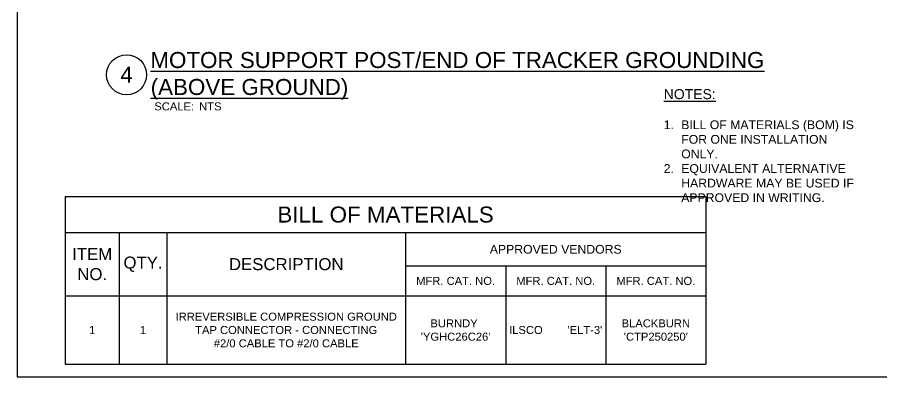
# Model space of a CAD drawing. Header units: feet. Extents: x 0.3 to 98.5, y -18.6 to 31.5.
# Drawn here: x 45.09 to 55.89, y -12.81 to -8.32 of the extents above; entities that cross this region are included whole.
import ezdxf
from ezdxf.enums import TextEntityAlignment as Align

# ---------------------------------------------------------------- set-up
doc = ezdxf.new("R2010")
doc.units = ezdxf.units.FT
doc.header["$MEASUREMENT"] = 0
doc.layers.add('G-ANNO-TEXT', color=1, linetype='Continuous')
doc.layers.add('G-ANNO-TEXT @ 1', color=1, linetype='Continuous')
doc.layers.add('G-NPLT', color=67, linetype='Continuous', plot=False)
doc.styles.add('NEI-A', font='arial.ttf')

# ---------------------------------------------------------------- blocks, each defined once
blk = doc.blocks.new('DETAIL_TITLE')
blk.add_circle((0.592, -0.513), 0.25)
at = {"style": 'NEI-A'}
blk.add_attdef('DETAIL_TITLE_001', (0.91, -0.485), '', height=0.2, dxfattribs=at)
at = {"style": 'NEI-A', "flags": 8}
blk.add_attdef('#', text='', height=0.2, dxfattribs=at).set_placement((0.592, -0.511), align=Align.MIDDLE_CENTER)
at = {"style": 'NEI-A'}
for tag, p in [('SCALE:', (0.939, -0.738)), ('1"_=_', (1.547, -0.738))]:
    blk.add_attdef(tag, text='', height=0.1, dxfattribs=at).set_placement(p, align=Align.BOTTOM_LEFT)
blk = doc.blocks.new('*T39')
at = {"layer": 'G-ANNO-TEXT', "color": 0, "linetype": 'ByBlock', "lineweight": -2, "transparency": 16777216}
for p, q in [((0, 0), (8, 0)), ((0, 0), (0, -2.095)), ((8, 0), (8, -2.095)), ((0, -0.45), (8, -0.45)), ((0.674, -0.45), (0.674, -2.095)), ((1.27, -0.45), (1.27, -2.095)), ((4.25, -0.45), (4.25, -2.095)), ((4.25, -0.867), (8, -0.867)), ((5.5, -0.867), (5.5, -2.095)), ((6.75, -0.867), (6.75, -2.095)), ((0, -1.24), (8, -1.24)), ((0, -2.095), (8, -2.095))]:
    blk.add_line(p, q, dxfattribs=at)
at = {"layer": 'G-ANNO-TEXT', "color": 0, "transparency": 16777216, "attachment_point": 5, "style": 'NEI-A'}
for s, insert, char_height, width in [('BILL OF MATERIALS', (4, -0.225), 0.2, 7.88), ('ITEM\\PNO.', (0.337, -0.845), 0.15, 0.55437), ('APPROVED VENDORS', (6.125, -0.659), 0.10938, 3.63), ('QTY.', (0.972, -0.845), 0.15, 0.47587), ('DESCRIPTION', (2.76, -0.845), 0.15, 2.85976), ('MFR. CAT. NO.', (4.875, -1.054), 0.1, 1.13), ('MFR. CAT. NO.', (6.125, -1.054), 0.1, 1.13), ('MFR. CAT. NO.', (7.375, -1.054), 0.1, 1.13), ('\\A1;IRREVERSIBLE COMPRESSION GROUND\\PTAP CONNECTOR - CONNECTING\\P#2/0 CABLE TO #2/0 CABLE', (2.76, -1.668), 0.1, 2.85976), ('1', (0.337, -1.668), 0.1, 0.55437), ('1', (0.972, -1.668), 0.1, 0.47587), ("BURNDY  'YGHC26C26'", (4.875, -1.668), 0.1, 1.13), ("ILSCO        'ELT-3'", (6.125, -1.668), 0.1, 1.13), ("BLACKBURN 'CTP250250'", (7.375, -1.668), 0.1, 1.13)]:
    blk.add_mtext(s, dxfattribs=dict(at, insert=insert, char_height=char_height, width=width))

msp = doc.modelspace()

# ---------------------------------------------------------------- linework, layer by layer
at = {"layer": 'G-NPLT'}
for p, q in [((45.09242, 10.31345), (45.09242, -12.80943)), ((45.09242, -12.80943), (88.37485, -12.80943))]:
    msp.add_line(p, q, dxfattribs=at)

# ---------------------------------------------------------------- block references
msp.add_blockref('*T39', (45.69056, -10.55797))
at = {"layer": 'G-ANNO-TEXT @ 1'}
ref = msp.add_blockref('DETAIL_TITLE', (45.86472, -8.52128), dxfattribs=at)
ref.add_attrib('#', '4', dxfattribs={"layer": '0', "height": 0.2, "style": 'NEI-A'}).set_placement((46.45692, -9.03218), align=Align.MIDDLE_CENTER)
ref.add_attrib('DETAIL_TITLE_001', '%%UMOTOR SUPPORT POST/END OF TRACKER GROUNDING', (46.75388, -8.94997), dxfattribs={"layer": '0', "height": 0.2, "style": 'NEI-A'})
ref.add_attrib('SCALE:', 'SCALE:', dxfattribs={"layer": '0', "height": 0.1, "style": 'NEI-A'}).set_placement((46.80337, -9.37963), align=Align.TOP_LEFT)
ref.add_attrib('1"_=_', 'NTS', dxfattribs={"layer": '0', "height": 0.1, "style": 'NEI-A'}).set_placement((47.36309, -9.37963), align=Align.TOP_LEFT)
ref.add_attrib('DETAIL_TITLE_002', '%%U(ABOVE GROUND)', (46.7577, -9.28685), dxfattribs={"layer": '0', "height": 0.2, "style": 'NEI-A'})

# ---------------------------------------------------------------- texts
at = {"layer": 'G-ANNO-TEXT', "insert": (53.16392, -9.21403), "char_height": 0.109375, "attachment_point": 1, "style": 'NEI-A'}
msp.add_mtext_dynamic_manual_height_columns('{\\H1.1429x;\\LNOTES:}\\P\\P\\pi-0.21875,l0.21875,t0.21875;1.^IBILL OF MATERIALS (BOM) IS FOR ONE INSTALLATION ONLY.\\P2.^IEQUIVALENT ALTERNATIVE HARDWARE MAY BE USED IF APPROVED IN WRITING.', width=2.5351883, gutter_width=0.9375, heights=[1.37891], dxfattribs=at)

doc.saveas('drawing.dxf')
